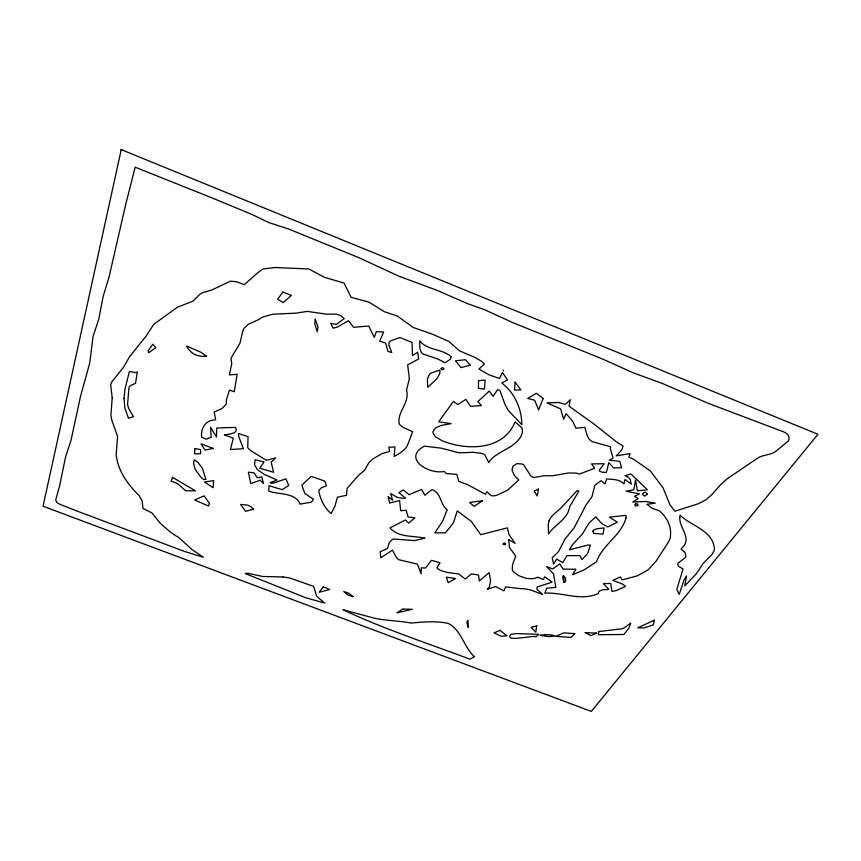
<?xml version="1.0" encoding="UTF-8"?>
<svg xmlns="http://www.w3.org/2000/svg" width="861" height="861" viewBox="0 0 861 861"><rect width="100%" height="100%" fill="white"/><g stroke="black" fill="none" stroke-linecap="round" stroke-linejoin="round"><path stroke-width="1.29" d="M564.106 582.466C569.379 580.314 559.359 568.787 564.106 582.466L563.568 576.052M121.132 150.072L121.767 149.814M503.158 370.112L503.513 370.854M406.5 390.141C410.18 402.539 397.136 411.536 399.149 423.451A6.318 4.875 14.7 0 0 399.924 424.839L403.142 427.379L412.645 431.716L407.802 444.524C405.542 450.507 399.289 453.403 394.177 456.47L394.919 446.988L388.849 447.182L389.602 451.476L382.036 453.596L372.985 458.848L369.057 462.422L364.601 470.246L358.574 475.326L347.112 488.435L346.499 495.344L337.329 497.206L335.047 506.042L331.119 513.522C324.403 508.076 320.744 499.789 318.818 491.545A5.543 4.004 17.6 0 1 319 490.2L321.53 487.735L326.534 485.722L324.791 481.073L311.165 476.381L301.802 485.227L304.869 493.439L313.512 499.348L311.165 502.232L299.994 504.137C295.517 492.212 278.641 494.806 268.783 491.157L269.019 485.701L282.16 489.672L288.715 485.464L285.927 478.845L273.357 483.129A7.857 5.64 20.2 0 1 271.473 483.064L270.085 482.795L277.016 480.007L264.37 474.433L258.537 470.461A17.586 12.754 20.6 0 1 256.901 468.793L254.522 464.789L255.168 459.72L264.015 461.97L259.753 468.233L273.615 472.28L271.172 462.206L275.692 457.826L266.393 460.312L250.616 450.583L247.72 447.742L248.043 436.656L238.508 433.578L238.798 436.721L243.405 448.699L230.414 449.55L233.32 438.206L224.473 434.891C228.079 434.256 239.369 433.804 235.505 427.379L216.746 428.003L216.466 437.022L210.59 427.26L211.149 437.313L206.091 439.153L201.646 437.076C200.764 430.801 203.508 423.472 209.729 421.007A16.822 12.205 23.5 0 1 213.496 420.017L215.67 419.856L214.152 412.042L222.052 408.501L225.905 404.552A10.612 7.846 24.7 0 0 226.378 402.356L226.335 400.01L229.456 390.108L234.246 391.755L237.152 374.309L229.37 374.869L231.76 363.719L230.942 358.241L239.961 343.205L242.651 331.754A16.703 13.033 25.4 0 1 244.05 328.364L248.237 324.306L259.183 319.356A26.336 20.729 24.4 0 1 262.734 317.031L272.528 314.233L296.345 313.124L307.226 311.402L326.491 314.19L336.403 314.157L340.472 315.47L344.239 318.592L336.317 324.468L330.742 323.37L333.046 328.159L337.264 327.105L348.447 320.733L353.613 327.32L368.788 326.018L374.352 337.437L376.289 331.636L383.629 332.002L379.701 341.204L385.631 343.044L387.956 351.396L391.733 352.579L388.924 345.057L389.107 342.474L390.259 341.053L399.859 337.512L412.128 342.463L412.441 355.636L417.703 352.117L418.586 359.015L407.673 364.903L409.362 378.765L406.5 390.141M124.016 398.32L124.899 408.146L128.461 418.231L133.444 416.735L128.59 408.34L127.536 404.369A11.828 8.416 27.1 0 1 127.729 402.421L128.978 387.256L130.345 385.653L135.521 383.36L137.319 371.93L135.737 372.533L129.398 371.543L125.049 388.72L124.016 398.32M508.819 539.772L509.378 547.338L515.696 556.088L512.51 564.827L512.273 569.541A12.85 9.008 8 0 0 512.898 571.177L515.438 573.426A24.183 17.037 7.6 0 0 520.259 576.31L526.749 578.452L532.442 578.753A12.119 8.492 7.8 0 0 536.026 577.935L537.684 577.171L543.28 579.431L544.884 576.816L552.138 582.144L537.113 587.03L536.833 589.032L542.602 594.467L530.58 589.946L524.64 588.752A13.927 9.536 8.1 0 0 521.529 588.773L505.568 586.911L503.976 590.861L495.602 586.524L487.391 589.225A16.854 11.667 10.2 0 0 489.414 586.718L490.598 580.486L489.166 572.587L479.308 580.971L478.533 575.008L471.408 573.9L465.295 579.033L458.773 574.007L446.655 572.317L440.681 570.509A11.247 7.867 11.4 0 1 438.109 568.884L436.968 567.819L440.036 562.728L431.393 560.339L425.582 568.045L421.309 567.829L421.072 573.738L417.434 564.127L398.503 559.639L396.512 557.594L392.455 550.201L380.766 557.81L380.196 551.74L387.558 548.554L389.14 542.828L391.572 540.051A9.482 6.694 13.6 0 1 393.746 539.029L414.615 540.611L424.968 538.168L424.01 538.039C412.505 535.499 398.535 537.651 389.925 527.879L405.466 520.001L408.674 523.144L414.873 517.838L408.082 517.02L406.188 510.293L400.709 510.713L399.579 500.542L389.646 503.039L388.117 496.593L392.627 500.187L390.646 493.579L397.438 497.443L403.906 498.487L405.617 498.153L398.901 492.707L403.196 489.887L409.072 494.709L421.546 489.435L424.904 495.269L431.985 489.565C441.499 493.009 439.993 504.524 447.193 509.83L442.436 521.529L434.848 532.851L445.449 532.873L453.435 522.788L457.266 510.928L471.215 521.271L480.75 534.67L507.42 527.847L509.012 534.552L515.136 543.323L508.819 539.772M679.738 517.483C679.415 529.181 693.191 538.631 680.997 548.952L684.979 552.428L685.959 556.346A5.069 3.552 1.2 0 1 685.539 557.411L678.102 563.094A4.918 3.422 1.3 0 0 677.801 564.17L678.22 566L683.01 569.056L676.789 589.365L679.211 594.413L683.903 580.282L686.508 575.944L684.775 585.889L696.323 573.813L702.877 563.783L712.058 554.333L714.124 550.599A15.326 10.752 0.3 0 0 714.447 548.5C712.381 530.032 691.609 526.297 680.072 515.179L679.738 517.483M112.199 397.793L110.908 415.432L111.833 420.286L117.602 436.495L116.17 454.63C117.828 470.806 127.794 484.614 139.138 495.592L142.14 500.898L142.991 508.431L152.085 513.038L160.415 523.466L170.22 531.904A73.26 50.756 21.9 0 0 179.077 537.738L191.799 549.393L203.433 557.282L184.792 551.546L76.543 510.885L59.398 504.083L56.891 502.35L55.664 500.112L59.657 485.604L65.619 456.717L70.946 440.584L80.665 395.769L89.716 363.105L93.063 336.393L98.703 319.42L103.266 295.98L108.895 277.651L125.512 205.219L135.155 167.195L214.098 198.751L252.198 214.55L268.912 222.612L288.521 228.983L358.488 257.504L398.729 276.133L437.108 290.351L467.157 303.492L484.818 309.82L512.306 322.412L603.098 359.241L632.727 372.609L662.927 383.705L708.205 403.314L783.209 431.705C786.534 432.674 790.086 436.021 788.934 439.756A6.382 4.714 -6.1 0 1 787.933 441.338L775.578 451.476C770.261 455.426 762.824 454.468 757.432 458.289L726.888 478.996L720.56 484.775L711.907 494.644L705.439 500.101L698.239 503.75L674.97 511.219L670.159 505.17L663.002 487.713L650.152 470.719L633.319 459.117L628.907 457.159L630.069 453.575L616.25 455.878L621.814 449.851L623.106 446.041L616.648 442.016L594.284 424.279L569.067 406.209L570.24 399.719L565.526 404.304L558.585 402.464L546.896 402.883L560.662 408.91L563.675 419.318L566.075 413.624L572.705 421.287L575.977 428.229L584.899 427.357C586.352 432.426 587.148 439.53 592.788 441.822L610.546 446.708L610.341 448.742L613.097 458.149L609.265 460.194L619.791 461.388L621.599 467.738L613.581 467.932L608.845 462.615L606.392 472.377L602.237 472.237L599.417 471.064L599.643 469.611L604.261 463.735L591.593 463.918L594.607 468.255L579.593 474.034A17.424 12.98 5.1 0 0 575.848 473.109L568.486 472.98L552.784 475.735L544.109 475.735L533.734 477.575L530.968 476.144L523.714 464.94A4.456 3.369 7.8 0 0 522.541 464.079L516.88 463.616L513.048 466.188A4.94 3.735 7.9 0 0 512.736 467.383L512.37 468.352A10.45 7.878 7.7 0 0 512.166 470.709L514.458 475.616L518.763 479.932L507.699 490.092L497.195 495.15A28.122 21.127 9.7 0 1 493.794 495.893L491.082 495.592L486.831 491.696L485.539 494.343L467.641 484.635L458.773 481.396L456.857 474.433L445.987 473.485L444.394 471.376A16.628 12.581 12.4 0 1 439.82 471.839C424.817 472 403.712 457.277 424.419 446.138L441.402 448.183L459.268 452.864L473.313 452.316L481.181 453.295A16.391 12.398 10.2 0 1 484.614 454.597L488.8 462.615A20.686 15.627 8.5 0 1 490.103 460.431C499.197 449.948 517.02 447.698 522.1 433.589A16.445 12.775 8.5 0 0 522.304 429.897A5.801 4.509 7.9 0 0 521.68 427.594L515.072 421.901C503.448 450.637 466.91 450.766 442.242 440.8L435.397 436.807L432.954 432.911A5.586 4.305 12.6 0 1 433.061 431.544L434.493 429.262A10.967 8.449 12.3 0 1 436.15 427.626L441.23 425.452L451.186 423.666L438.712 421.782L453.446 401.409L457.987 404.53L465.823 399.386L470.59 406.349L481.46 405.542L477.866 401.603L489.263 391.055L493.105 396.372L497.335 389.925A1.744 1.388 9 0 1 498.282 389.807L499.886 390.42L505.17 404.896L508.248 410.363L521.831 424.71C521.744 408.846 514.674 392.691 501.791 383.048L507.538 379.895L502.469 372.501L499.541 378.485L489.048 374.836L478.931 369.057L484.42 364.052L481.859 361.512L475.53 357.713L459.376 350.75L448.753 341.354L432.082 334.068L413.151 327.438L397.265 315.987L384.157 311.65L368.992 302.136L351.116 297.293L344.077 283.097L324.156 277.21L308.927 269.009L275.1 267.513L264.381 268.793L262.347 269.364L257.062 273.346L244.298 284.647L236.807 281.795L230.49 281.17L212.086 289.856L205.058 291.987A11.139 8.675 29.2 0 0 203.174 292.406L199.73 294.43L193.047 301.135L177.581 307.14L153.699 324.349L146.305 335.801L129.484 356.831L123.618 367.163L112.038 381.52L110.66 384.684L112.199 397.793M478.512 380.648L478.468 388.365L484.42 389.086L485.152 380.078L478.512 380.648M503.147 543.991C504.212 545.896 507.721 543.474 504.234 542.957L503.147 543.991M148.243 350.556L148.598 352.752L155.819 347.65L152.731 344.249L148.243 350.556M194.844 448.549L194.586 453.79L200.688 453.758L200.462 449.56L194.844 448.549M451.164 356.82L450.228 359.328L445.019 362.793L437.722 358.972L422.665 353.839A8.524 6.953 14.4 0 1 421.018 351.858L419.91 348.748L419.716 340.773C427.304 350.825 442.64 348.522 451.164 356.82M515.104 382.187L514.544 390.087L520.862 389.925L515.104 382.187M213.636 480.61L213.13 487.724L204.455 481.988L213.636 480.61M592.981 531.162L593.584 533.303L602.969 534.186L604.11 527.911L596.845 528.74L593.466 530.225A3.207 2.303 4.5 0 0 592.992 531.162M315.266 319.162L314.782 323.908L317.235 331.733L318.032 327.158L315.266 319.162M625.979 517.988C621.308 535.52 602.485 544.539 596.544 561.759L584.178 569.853L572.576 574.75L575.912 569.229L563.148 569.164L559.758 563.901L552.665 568.938L546.584 566.527L553.569 573.878L555.808 587.353L546.81 588.224L544.798 593.186C562.707 592.034 580.798 601.484 598.115 593.573L598.761 591.83A5.564 3.821 4.9 0 1 599.816 590.84L602.528 589.828L608.856 589.43L603.443 583.607L610.729 583.424L611.945 591.485L616.078 590.635L625.527 586.438L622.288 583.898L612.806 580.411L620.275 576.967L622.223 579.894L637.183 575.901L648.139 569.853L656.114 561.124L668.362 542.129L670.332 537.738A14.454 10.3 1.9 0 0 670.428 535.607A46.935 33.687 3.2 0 0 669.793 526.383L667.716 520.98L664.358 515.89A39.412 28.305 2.9 0 0 658.837 510.573L652.283 508.388L646.977 504.32L655.275 503.158L645.309 501.479L632.781 502.028L638.184 498.659L634.557 496.227L639.637 493.891L626.173 491.233L633.739 489.801L635.526 480.126L637.398 490.792L647.461 489.834L630.93 473.991L625.064 475.746L626.797 476.499A9.848 7.329 2.5 0 1 630.435 479.975L631.231 484.151L625.011 479.48L623.934 483.904C619.716 479.093 612.462 479.48 606.704 478.931L605.003 483.925L601.139 480.707L594.822 485.238L592.013 496.582L585.771 505.429L574.201 527.75L565.064 539.029L558.38 551.793L552.192 557.799L553.591 563.998L556.68 559.133L562.803 562.599L566.936 555.625L579.862 555.636L581.982 559.575L587.514 553.752L590.452 545.121A12.054 8.535 5 0 0 588.031 545.035L569.487 549.813L572.167 545.067L582.359 534.035L589.236 522.799L595.823 516.912L601.774 523.563L607.769 526.975L617.337 522.186L609.384 517.117L625.753 515.373A17.812 12.947 3.7 0 1 625.979 517.988M647.257 494.117L645.416 495.839A1.991 1.464 1.6 0 1 643.91 495.742L642.457 494.096L644.308 492.374A1.959 1.442 1.6 0 1 645.804 492.47L647.257 494.117M467.243 621.567L466.974 623.472L468.319 627.421L467.9 620.437L467.243 621.567M536.704 625.829L535.79 632.157L531.097 627.346L536.704 625.829M538.405 489.091L537.232 495.947L534.154 491.114L538.405 489.091M598.858 631.533L598.266 634.697L623.87 634.503L628.917 628.143L630.693 623.052L624.419 627.777L621.545 628.821L598.858 631.533M654.285 620.211L653.37 624.828L644.146 627.938L637.786 627.777L654.285 620.211M549.049 520.808L548.306 524.424L548.457 533.928C555.044 524.145 567.98 519.366 569.648 506.58L578.861 491.254L577.118 490.598L562.803 506.031C558.606 511.133 551.557 514.426 549.049 520.808M121.24 149.599L43.05 506.236L591.292 711.401L817.95 434.278L121.24 149.599M439.605 373.835L436.796 378.872L427.777 387.299L427.357 379.195L429.015 375.267A6.856 5.489 13.5 0 1 430.704 373.147L439.767 370.058L439.863 370.865A14.077 11.301 14.3 0 1 439.605 373.835M441.123 368.756C441.553 371.382 446.536 368.304 442.231 367.636L441.123 368.756M172.577 477.371L171.145 481.385L173.029 481.88A16.908 11.559 23.3 0 1 178.216 484.119L185.685 490.813L195.436 490.813L172.577 477.371M543.14 398.503L538.609 409.89L534.649 400.225L527.75 398.449L536.306 393.316L543.14 398.503M209.492 503.373L208.405 505.977L194.597 499.961L204.111 495.882L209.492 503.373M510.928 634.353C503.19 643.178 535.564 634.353 535.919 636.946L538.738 634.299L516.352 633.556L510.928 634.353M282.817 292.03L277.608 299.316L283.215 302.555L291.438 295.366L282.817 292.03M323.392 586.685L319.194 592.303L329.634 589.505L323.392 586.685M574.771 633.621L571.155 637.441L555.786 636.333L563.837 632.878L574.771 633.621M482.504 500.79L474.045 506.365L469.643 502.437L482.504 500.79M402.797 609.104L396.835 612.871L412.29 609.276L402.797 609.104M474.346 656.642L470.031 659.214C427.648 643.232 384.017 629.133 343.108 609.792L371.403 617.391C384.297 620.91 397.954 620.458 411.041 623.073C423.364 621.922 436.086 620.77 448.28 623.418C461.539 630.101 463.799 647.095 474.346 656.642M455.512 578.527L448.15 582.725L446.375 577.128L455.512 578.527M596.555 633.093L591.109 635.579L584.931 632.641L596.555 633.093M635.859 503.825L634.826 504.266L635.407 505.924L638.152 505.579L637.549 503.911L635.859 503.825M500.101 630.327L494.063 632.835L501.027 636.182L506.968 635.838L500.101 630.327M260.108 480.277L250.755 483.559L248.388 472.162L254.07 472.872L257.245 477.737L261.819 476.951L263.531 483.602L260.108 480.277M253.478 509.217L245.633 511.294L240.574 504.471L247.441 505.106A9.654 6.705 20.4 0 1 251.337 507.14L253.478 509.217M470.192 365.193L460.969 367.615L455.48 360.77L465.532 359.747L470.192 365.193M213.28 448.42L205.079 450.099L201.022 443.867L213.28 448.42M205.801 479.286L203.637 479.588A33.762 24.043 22.3 0 1 200.376 476.553L195.382 469.708L193.66 463.982A18.727 13.259 22.7 0 1 194.188 459.839L195.07 460.344A15.046 10.536 23.5 0 1 198.105 462.583L202.561 468.545L205.801 479.286M544.679 634.761L540.03 635.321L548.414 636.613L555.173 635.988L551.04 634.869L544.679 634.761M282.903 576.956L262.583 576.483L248.151 573.297A11.753 7.771 18.8 0 0 245.277 573.587L305.698 597.717L324.694 603.087L316.633 596.178L313.608 586.363L289.726 577.989L282.903 576.956M206.414 356.196C197.869 357.1 190.539 353.925 186.589 346.047L201.043 352.289L206.414 356.196M352.988 596.673L347.467 594.757L343.743 591.507L348.909 593.272L352.988 596.673"/></g></svg>
